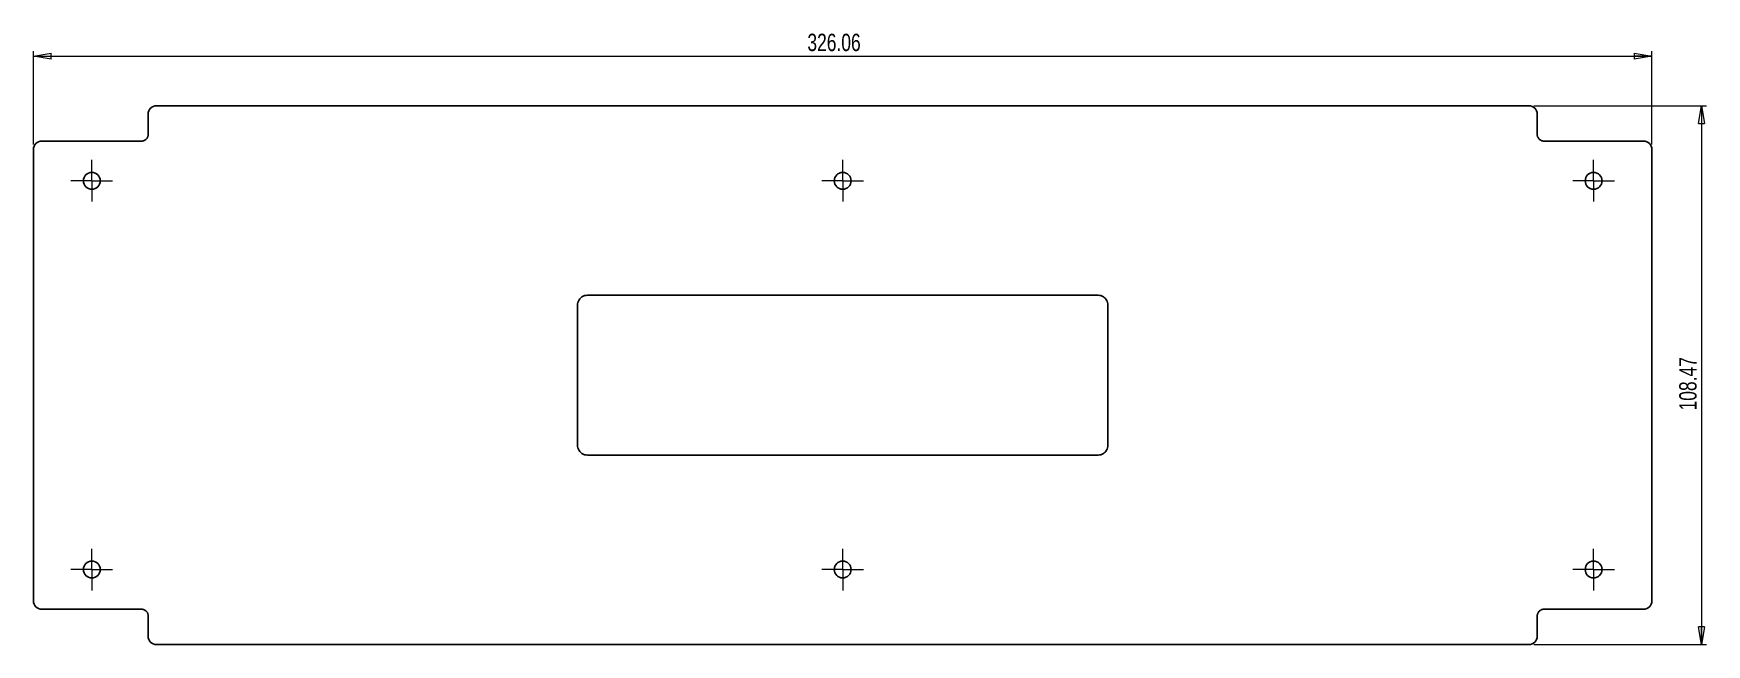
# Model space of a CAD drawing. Header units: millimetres. Extents: x 335 to 672, y 981 to 1104.
import ezdxf

# ---------------------------------------------------------------- set-up
doc = ezdxf.new("R2010")
doc.units = ezdxf.units.MM
doc.styles.add('SLDTEXTSTYLE0', font='TXT', dxfattribs={"width": 0.75})
doc.dimstyles.new('SLDDIMSTYLE0', dxfattribs={"dimtxt": 3.5, "dimasz": 3.556, "dimexe": 0, "dimexo": 0.0625, "dimgap": 0.875, "dimtad": 1, "dimrnd": 1e-09, "dimzin": 12, "dimdsep": 46, "dimtxsty": 'SLDTEXTSTYLE0', "dimblk1": 'CLOSED', "dimblk2": 'CLOSED', "dimsah": 1, "dimcen": 0.09, "dimadec": 0, "dimazin": 3, "dimtfac": 1, "dimtofl": 0, "dimtmove": 0, "dimatfit": 3, "dimldrblk": 'CLOSED', "dimfxl": 1, "dimfrac": 2, "dimtolj": 1, "dimtzin": 12, "dimarcsym": 0})

# ---------------------------------------------------------------- blocks, each defined once
blk = doc.blocks.new('_Closed')
at = {"color": 0, "linetype": 'ByBlock', "lineweight": -2}
for p, q in [((-1, 0.166667), (0, 0)), ((-1, 0.166667), (-1, -0.166667)), ((0, 0), (-1, -0.166667)), ((0, 0), (-1, 0))]:
    blk.add_line(p, q, dxfattribs=at)
blk = doc.blocks.new('_D')
at = {"color": 7, "linetype": 'Continuous', "lineweight": 0, "transparency": 16777216}
for p, q in [((335.27, 1081.49), (335.27, 1100.29)), ((335.27, 1099.29), (661.33, 1099.29)), ((661.33, 1081.49), (661.33, 1100.29))]:
    blk.add_line(p, q, dxfattribs=at)
at = {"color": 7, "linetype": 'Continuous', "lineweight": 18, "transparency": 16777216, "xscale": 3.556, "yscale": 3.556}
for p, rotation in [((335.27, 1099.29, -2.25), 180.000000004473), ((661.33, 1099.29, -2.25), 4.473055770697935e-09)]:
    blk.add_blockref('_Closed', p, dxfattribs=dict(at, rotation=rotation))
at = {"color": 7, "linetype": 'Continuous', "lineweight": 18, "transparency": 16777216, "insert": (491.18, 1103.81), "char_height": 3.5, "attachment_point": 1, "rotation": 0, "style": 'SLDTEXTSTYLE0'}
blk.add_mtext('326.06', dxfattribs=at)
blk = doc.blocks.new('_D_1')
at = {"color": 7, "linetype": 'Continuous', "lineweight": 0, "transparency": 16777216}
for p, q in [((637.53, 1089.29), (672.33, 1089.29)), ((671.33, 1089.29), (671.33, 980.82)), ((637.53, 980.82), (672.33, 980.82))]:
    blk.add_line(p, q, dxfattribs=at)
at = {"color": 7, "linetype": 'Continuous', "lineweight": 18, "transparency": 16777216, "xscale": 3.556, "yscale": 3.556}
for p, rotation in [((671.33, 1089.29, -2.25), 90.00000022336505), ((671.33, 980.82, -2.25), 270.0000002233651)]:
    blk.add_blockref('_Closed', p, dxfattribs=dict(at, rotation=rotation))
at = {"color": 7, "linetype": 'Continuous', "lineweight": 18, "transparency": 16777216, "insert": (666.82, 1027.95), "char_height": 3.5, "attachment_point": 1, "rotation": 90, "style": 'SLDTEXTSTYLE0'}
blk.add_mtext('108.47', dxfattribs=at)
blk = doc.blocks.new('SW_CENTERMARKSYMBOL_0')
at = {"color": 0, "linetype": 'Continuous', "lineweight": 18}
for p, q in [((0, 2.5), (0, 4.2)), ((-2.5, 0), (-4.2, 0)), ((0, 0), (-2.5, 0)), ((0, 0), (0, 2.5)), ((0, 0), (0, -2.5)), ((0, 0), (2.5, 0)), ((2.5, 0), (4.2, 0)), ((0, -2.5), (0, -4.2))]:
    blk.add_line(p, q, dxfattribs=at)
blk = doc.blocks.new('SW_CENTERMARKSYMBOL_1')
at = {"color": 0, "linetype": 'Continuous', "lineweight": 18}
for p, q in [((0, 2.5), (0, 4.2)), ((-2.5, 0), (-4.2, 0)), ((0, 0), (-2.5, 0)), ((0, 0), (0, 2.5)), ((0, 0), (0, -2.5)), ((0, 0), (2.5, 0)), ((2.5, 0), (4.2, 0)), ((0, -2.5), (0, -4.2))]:
    blk.add_line(p, q, dxfattribs=at)
blk = doc.blocks.new('SW_CENTERMARKSYMBOL_2')
at = {"color": 0, "linetype": 'Continuous', "lineweight": 18}
for p, q in [((0, 2.5), (0, 4.2)), ((-2.5, 0), (-4.2, 0)), ((0, 0), (-2.5, 0)), ((0, 0), (0, 2.5)), ((0, 0), (0, -2.5)), ((0, 0), (2.5, 0)), ((2.5, 0), (4.2, 0)), ((0, -2.5), (0, -4.2))]:
    blk.add_line(p, q, dxfattribs=at)
blk = doc.blocks.new('SW_CENTERMARKSYMBOL_3')
at = {"color": 0, "linetype": 'Continuous', "lineweight": 18}
for p, q in [((0, 2.5), (0, 4.2)), ((-2.5, 0), (-4.2, 0)), ((0, 0), (-2.5, 0)), ((0, 0), (0, 2.5)), ((0, 0), (0, -2.5)), ((0, 0), (2.5, 0)), ((2.5, 0), (4.2, 0)), ((0, -2.5), (0, -4.2))]:
    blk.add_line(p, q, dxfattribs=at)
blk = doc.blocks.new('SW_CENTERMARKSYMBOL_4')
at = {"color": 0, "linetype": 'Continuous', "lineweight": 18}
for p, q in [((0, 2.5), (0, 4.2)), ((-2.5, 0), (-4.2, 0)), ((0, 0), (-2.5, 0)), ((0, 0), (0, 2.5)), ((0, 0), (0, -2.5)), ((0, 0), (2.5, 0)), ((2.5, 0), (4.2, 0)), ((0, -2.5), (0, -4.2))]:
    blk.add_line(p, q, dxfattribs=at)
blk = doc.blocks.new('SW_CENTERMARKSYMBOL_5')
at = {"color": 0, "linetype": 'Continuous', "lineweight": 18}
for p, q in [((0, 2.5), (0, 4.2)), ((-2.5, 0), (-4.2, 0)), ((0, 0), (-2.5, 0)), ((0, 0), (0, 2.5)), ((0, 0), (0, -2.5)), ((0, 0), (2.5, 0)), ((2.5, 0), (4.2, 0)), ((0, -2.5), (0, -4.2))]:
    blk.add_line(p, q, dxfattribs=at)

msp = doc.modelspace()

# ---------------------------------------------------------------- linework, layer by layer
at = {"color": 7, "linetype": 'Continuous', "lineweight": 25}
for p, q in [((636.528, 1089.294), (360.065, 1089.294)), ((358.365, 1087.594), (358.365, 1083.494)), ((638.227, 1083.494), (638.228, 1087.594)), ((357.065, 1082.194), (336.965, 1082.195)), ((659.628, 1082.194), (639.527, 1082.194)), ((643.528, 1082.194), (639.528, 1082.194)), ((335.265, 1080.494), (335.265, 989.62)), ((661.328, 989.62), (661.328, 1080.494)), ((444.861, 1020.972), (444.861, 1049.143)), ((446.861, 1051.143), (549.732, 1051.143)), ((551.732, 1049.143), (551.732, 1020.972)), ((549.732, 1018.972), (446.861, 1018.972)), ((336.965, 987.92), (357.065, 987.92)), ((639.528, 987.92), (659.628, 987.92)), ((358.365, 986.62), (358.365, 982.52)), ((638.228, 982.52), (638.228, 986.62)), ((360.065, 980.82), (636.528, 980.82))]:
    msp.add_line(p, q, dxfattribs=at)
for centre in [(347.015, 1074.194), (498.296, 1074.194), (649.578, 1074.194), (347.015, 995.92), (498.296, 995.92), (649.578, 995.92)]:
    msp.add_circle(centre, 1.7, dxfattribs=at)
for centre, start, end in [((360.065, 1087.594), 90, 180), ((636.528, 1087.594), 360, 90), ((336.965, 1080.494), 90.00394, 179.99913), ((659.628, 1080.494), 360, 89.99993), ((336.965, 989.62), 180.00394, 269.99922), ((659.628, 989.62), 270, 360), ((360.065, 982.52), 180, 269.99979), ((636.528, 982.52), 270.00131, 360)]:
    msp.add_arc(centre, 1.7, start, end, dxfattribs=at)
for points, knots in [([(358.365, 1083.494), (358.364, 1083.46), (358.363, 1083.392), (358.351, 1083.291), (358.331, 1083.192), (358.303, 1083.093), (358.25, 1082.95), (358.154, 1082.768), (357.991, 1082.571), (357.794, 1082.407), (357.592, 1082.3), (357.404, 1082.235), (357.236, 1082.201), (357.122, 1082.197), (357.065, 1082.194)], [0, 0, 0, 0, 0.0500811, 0.0998057, 0.1494828, 0.1994221, 0.2499285, 0.3740992, 0.4994736, 0.6240263, 0.7491677, 0.8329733, 0.9160952, 1, 1, 1, 1]), ([(639.527, 1082.194), (639.493, 1082.195), (639.425, 1082.197), (639.324, 1082.209), (639.225, 1082.229), (639.126, 1082.256), (638.983, 1082.309), (638.801, 1082.405), (638.604, 1082.568), (638.44, 1082.766), (638.333, 1082.967), (638.268, 1083.156), (638.234, 1083.324), (638.23, 1083.437), (638.227, 1083.494)], [0, 0, 0, 0, 0.0500795, 0.0998034, 0.1494805, 0.1994205, 0.2499282, 0.3740987, 0.4994736, 0.6240287, 0.7491676, 0.8329826, 0.9161046, 1, 1, 1, 1]), ([(444.861, 1049.143), (444.853, 1049.519), (444.963, 1049.883), (445.34, 1050.471), (445.533, 1050.664), (446.122, 1051.041), (446.486, 1051.15), (446.861, 1051.143)], [0, 0, 0, 0, 0.375, 0.375, 0.625, 0.625, 1, 1, 1, 1]), ([(549.732, 1051.143), (550.108, 1051.15), (550.472, 1051.041), (551.06, 1050.663), (551.253, 1050.47), (551.63, 1049.882), (551.74, 1049.518), (551.732, 1049.143)], [0, 0, 0, 0, 0.375, 0.375, 0.625, 0.625, 1, 1, 1, 1]), ([(446.861, 1018.972), (446.485, 1018.964), (446.121, 1019.074), (445.533, 1019.451), (445.339, 1019.644), (444.962, 1020.233), (444.853, 1020.597), (444.861, 1020.972)], [0, 0, 0, 0, 0.375, 0.375, 0.625, 0.625, 1, 1, 1, 1]), ([(551.732, 1020.972), (551.739, 1020.596), (551.63, 1020.232), (551.253, 1019.644), (551.059, 1019.45), (550.471, 1019.073), (550.107, 1018.964), (549.732, 1018.972)], [0, 0, 0, 0, 0.375, 0.375, 0.625, 0.625, 1, 1, 1, 1]), ([(357.065, 987.92), (357.099, 987.919), (357.167, 987.918), (357.268, 987.906), (357.368, 987.886), (357.466, 987.858), (357.61, 987.805), (357.791, 987.709), (357.989, 987.546), (358.152, 987.349), (358.26, 987.147), (358.324, 986.959), (358.359, 986.791), (358.363, 986.677), (358.365, 986.62)], [0, 0, 0, 0, 0.0501288, 0.0998739, 0.1495446, 0.1994514, 0.2499008, 0.3741868, 0.499453, 0.6238158, 0.7491401, 0.8327943, 0.9159223, 1, 1, 1, 1]), ([(638.228, 986.62), (638.228, 986.654), (638.23, 986.722), (638.242, 986.823), (638.262, 986.923), (638.29, 987.021), (638.342, 987.165), (638.439, 987.346), (638.601, 987.544), (638.799, 987.707), (639, 987.815), (639.189, 987.879), (639.357, 987.914), (639.47, 987.918), (639.528, 987.92)], [0, 0, 0, 0, 0.0501314, 0.0998791, 0.1495523, 0.1994619, 0.2499141, 0.3742032, 0.4994738, 0.6238314, 0.7491516, 0.8328017, 0.9159259, 1, 1, 1, 1])]:
    msp.add_open_spline(points, degree=3, knots=knots, dxfattribs=at)

# ---------------------------------------------------------------- block references
at = {"color": 7, "linetype": 'Continuous', "lineweight": 18}
for name, p in [('SW_CENTERMARKSYMBOL_0', (347.015, 1074.194)), ('SW_CENTERMARKSYMBOL_1', (498.296, 1074.194)), ('SW_CENTERMARKSYMBOL_2', (649.578, 1074.194)), ('SW_CENTERMARKSYMBOL_5', (347.015, 995.92)), ('SW_CENTERMARKSYMBOL_4', (498.296, 995.92)), ('SW_CENTERMARKSYMBOL_3', (649.578, 995.92))]:
    msp.add_blockref(name, p, dxfattribs=at)

# ---------------------------------------------------------------- dimensions: what is measured, and where the dimension line sits
for base, p1, p2, angle, picture, middle in [((661.328, 1099.294), (335.265, 1080.494), (661.328, 1080.494), 0, '_D', (498.296, 1099.294)), ((671.328, 980.82), (636.528, 1089.294), (636.528, 980.82), 270, '_D_1', (671.328, 1035.057))]:
    dim = msp.add_linear_dim(base=base, p1=p1, p2=p2, angle=angle, dimstyle='SLDDIMSTYLE0', dxfattribs=at)
    dim.commit()
    dim.dimension.update_dxf_attribs({"geometry": picture, "text_midpoint": middle, "dimtype": 160})

doc.saveas('drawing.dxf')
